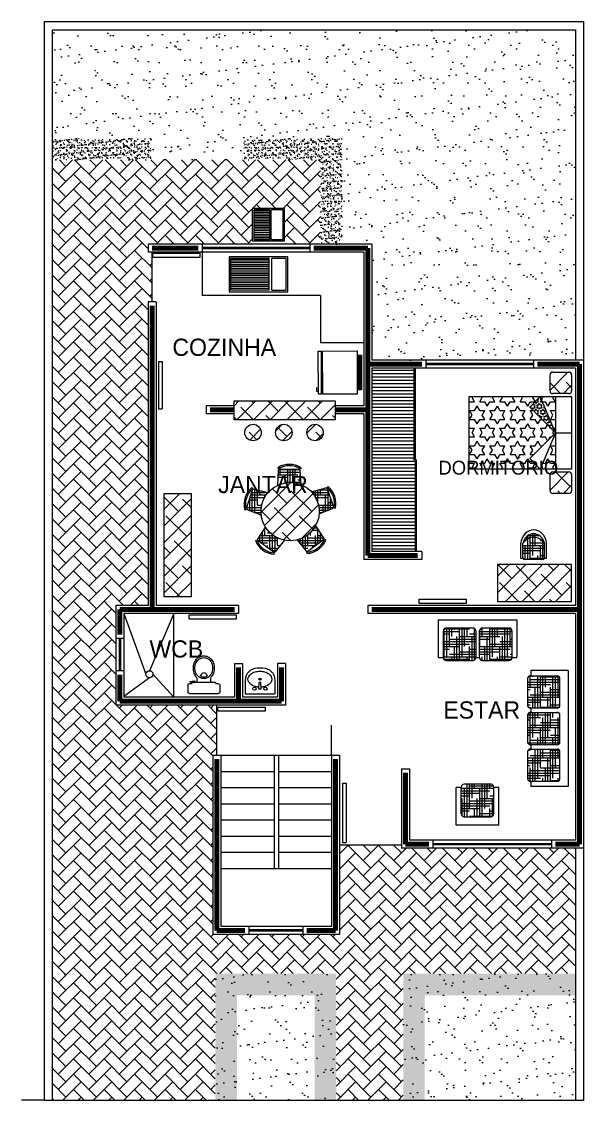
# Model space of a CAD drawing. Header units: millimetres. Extents: x 180.2 to 212.9, y 178.4 to 260.3.
# Drawn here: x 182.2 to 191.99, y 241.57 to 260.34 of the extents above; entities that cross this region are included whole.
import ezdxf

# ---------------------------------------------------------------- set-up
doc = ezdxf.new("R2010")
doc.units = ezdxf.units.MM
doc.linetypes.add('ACAD_ISO04W100', pattern=[30, 24, -3, 0, -3])
doc.linetypes.add('ACAD_ISO05W100', pattern=[33, 24, -3, 0, -3, 0, -3])
for name, color, linetype, lineweight in [('cortes', 15, 'Continuous', 20), ('cotas', 30, 'ACAD_ISO04W100', 13), ('eje', 141, 'Continuous', 100), ('exteriores', 3, 'Continuous', 13), ('muebles', 6, 'Continuous', 15), ('muros', 1, 'Continuous', 18), ('niveles', 56, 'Continuous', 13), ('pisos', 42, 'Continuous', 5), ('puertas y ventanas', 177, 'Continuous', 15), ('ventanas', 4, 'Continuous', 15)]:
    doc.layers.add(name, color=color, linetype=linetype, lineweight=lineweight)
pattern_1 = [(37.5, (141.96478, 78.770634), (-0.002955963, 0.090416205), [0, -0.071326, 0, -0.0797725, 0, -0.076253125]), (7.5, (141.96478, 78.77063), (0.08304677, 0.132429204), [0, -0.0384785, 0, -0.06428725, 0, -0.024635625]), (327.5, (141.90706, 78.77063), (0.146131107, 0.00026555), [0, -0.0234625, 0, -0.084465, 0, -0.11027375]), (317.5, (141.90706, 78.77063), (0.14106249, 0.04118493), [0, -0.01173125, 0, -0.0553715, 0, -0.06334875])]
pattern_2 = [(37.5, (141.96478, 78.77063), (-0.0147798, 0.452081), [0, -0.35663, 0, -0.3988625, 0, -0.3812656]), (7.5, (141.9648, 78.77063), (0.4152339, 0.662146), [0, -0.1923925, 0, -0.32143625, 0, -0.1231781]), (327.5, (141.6762, 78.77063), (0.7306555, 0.00132776), [0, -0.1173125, 0, -0.422325, 0, -0.55136875]), (317.5, (141.6762, 78.77063), (0.7053125, 0.2059246), [0, -0.05865625, 0, -0.2768575, 0, -0.31674375])]
pattern_3 = [(45, (141.96478, 78.77063), (2e-17, 0.26544789), [0.5631, -0.1877]), (135, (142.0975, 78.90336), (2e-17, 0.26544789), [0.5631, -0.1877])]
pattern_4 = [(0, (141.964777, 78.770634), (0.17596875, 0.043992187), [0.703875, -0.3519375]), (90, (141.964777, 78.770634), (-0.043992188, -0.17596875), [0.703875, -0.3519375])]

# ---------------------------------------------------------------- blocks, each defined once
blk = doc.blocks.new('A$C1EAA5CD8')
at = {"layer": 'muebles'}
for p, q in [((0.05, 2.25), (0.35, 2.25)), ((0, 1.9), (0, 2.2)), ((0.4, 2.2), (0.4, 1.9)), ((0.35, 1.85), (0.05, 1.85)), ((0, 0.45), (0, 1.8)), ((0, 1.8), (1.9, 1.8)), ((0.3, 1.125), (0.58, 1.8)), ((0.3, 0.45), (0.3, 1.8)), ((0.3, 1.125), (0.777, 1.602)), ((0.58, 1.8), (0.777, 1.602)), ((1.9, 1.8), (1.9, 0.45)), ((0.3, 1.125), (0, 1.125)), ((0.3, 1.125), (0.58, 0.45)), ((0.3, 1.125), (0.777, 0.648)), ((0.58, 0.45), (0.777, 0.648)), ((1.9, 0.45), (0, 0.45)), ((0, 0.05), (0, 0.35)), ((0.05, 0.4), (0.35, 0.4)), ((0.4, 0.35), (0.4, 0.05)), ((0.35, 0), (0.05, 0))]:
    blk.add_line(p, q, dxfattribs=at)
for centre, start, end in [((0.05, 2.2), 90, 180), ((0.35, 2.2), 0, 90), ((0.05, 1.9), 180, 270), ((0.35, 1.9), 270, 0), ((0.05, 0.35), 90, 180), ((0.35, 0.35), 0, 90), ((0.05, 0.05), 180, 270), ((0.35, 0.05), 270, 0)]:
    blk.add_arc(centre, 0.05, start, end, dxfattribs=at)
blk = doc.blocks.new('refri')
for p, q in [((13.878, 4.516), (13.078, 4.516)), ((13.078, 4.516), (13.078, 4.416)), ((13.878, 4.416), (13.878, 4.516)), ((13.978, 4.416), (12.978, 4.416)), ((12.978, 4.416), (12.978, 3.616)), ((13.878, 4.491), (13.078, 4.491)), ((13.878, 4.466), (13.078, 4.466)), ((13.878, 4.441), (13.078, 4.441)), ((13.978, 3.616), (13.978, 4.416)), ((12.978, 3.616), (13.978, 3.616)), ((12.978, 3.591), (13.978, 3.591)), ((12.978, 3.591), (12.978, 3.516)), ((12.978, 3.516), (13.978, 3.516)), ((13.003, 3.616), (13.003, 3.591)), ((13.039, 3.516), (13.039, 3.484)), ((13.953, 3.591), (13.953, 3.616)), ((13.978, 3.516), (13.978, 3.591)), ((13.039, 3.484), (13.133, 3.484))]:
    blk.add_line(p, q)

msp = doc.modelspace()

# ---------------------------------------------------------------- hatches: boundary and pattern name
at = {"layer": 'exteriores'}
h = msp.add_hatch(dxfattribs=at)
h.set_pattern_fill('AR-SAND', color=256, scale=0.234625, style=0)
h.set_pattern_definition(pattern_2)
h.paths.add_polyline_path([(191.846, 260.194), (182.742, 260.194), (182.742, 257.929), (187.389, 257.929), (187.41, 257.929), (187.41, 256.464), (188.303, 256.464), (188.303, 254.446), (191.846, 254.446)])
h = msp.add_hatch(dxfattribs=at)
h.set_pattern_fill('AR-SAND', color=256, scale=0.046925, style=0)
h.set_pattern_definition(pattern_1)
h.paths.add_polyline_path([(184.455, 258.304), (182.742, 258.304), (182.742, 257.929), (184.455, 257.929)])
h = msp.add_hatch(dxfattribs=at)
h.set_pattern_fill('AR-SAND', color=256, scale=0.046925, style=0)
h.set_pattern_definition(pattern_1)
h.paths.add_polyline_path([(187.785, 258.304), (186.076, 258.304), (186.076, 257.929), (187.389, 257.929), (187.41, 257.929), (187.41, 256.464), (187.785, 256.464)])
h = msp.add_hatch(dxfattribs=at)
h.set_pattern_fill('AR-SAND', color=256, scale=0.046925, style=0)
h.set_pattern_definition(pattern_1)
h.paths.add_polyline_path([(187.681, 243.772), (185.577, 243.772), (185.577, 243.396), (187.681, 243.396)])
h.paths.add_polyline_path([(187.681, 243.396), (187.305, 243.396), (187.305, 241.565), (187.681, 241.565)])
h.paths.add_polyline_path([(185.956, 243.396), (185.577, 243.396), (185.577, 241.565), (185.956, 241.565)])
h.paths.add_polyline_path([(191.846, 243.772), (188.85, 243.772), (188.85, 243.396), (191.846, 243.396)])
h.paths.add_polyline_path([(189.225, 243.396), (188.85, 243.396), (188.85, 241.565), (189.225, 241.565)])
h = msp.add_hatch(dxfattribs=at)
h.set_pattern_fill('AR-SAND', color=256, scale=0.234625, style=0)
h.set_pattern_definition(pattern_2)
h.paths.add_polyline_path([(187.681, 243.772), (185.577, 243.772), (185.577, 241.565), (187.681, 241.565)])
h = msp.add_hatch(dxfattribs=at)
h.set_pattern_fill('AR-SAND', color=256, scale=0.234625, style=0)
h.set_pattern_definition(pattern_2)
h.paths.add_polyline_path([(191.846, 243.772), (188.85, 243.772), (188.85, 241.565), (191.846, 241.565)])
at = {"layer": 'muebles'}
h = msp.add_hatch(dxfattribs=at)
h.set_pattern_fill('LINE', color=256, scale=0.46925, style=0)
h.set_pattern_definition([(0, (141.96478, 78.770634), (0, 0.05865625), [])])
h.paths.add_polyline_path([(189.035, 254.305), (188.303, 254.305), (188.303, 251.114), (189.054, 251.114), (189.054, 252.71), (189.035, 252.71)])
at = {"layer": 'muebles', "linetype": 'Continuous'}
h = msp.add_hatch(dxfattribs=at)
h.set_pattern_fill('STARS', color=256, scale=0.703875, style=0)
h.set_pattern_definition([(0, (141.96478, 78.77063), (0, 0.15239341), [0.08798437, -0.08798437]), (60, (141.96478, 78.77063), (-0.13197656, 0.0761967), [0.08798437, -0.08798437]), (120, (142.00877, 78.84683), (-0.13197656, -0.0761967), [0.08798437, -0.08798437])])
h.paths.add_polyline_path([(191.499, 253.181), (191.051, 253.629), (191.236, 253.814), (189.997, 253.814), (189.997, 252.547), (191.236, 252.547), (191.051, 252.733)])
h.paths.add_polyline_path([(191.499, 253.814), (191.236, 253.814), (191.499, 253.181)])
h.paths.add_polyline_path([(191.499, 253.181), (191.236, 252.547), (191.499, 252.547)])
h = msp.add_hatch(dxfattribs=at)
h.set_pattern_fill('STARS', color=256, scale=0.234625, style=0)
h.set_pattern_definition([(0, (141.964777, 78.770634), (0, 0.050797803), [0.029328125, -0.029328125]), (60, (141.964777, 78.770634), (-0.043992188, 0.025398901), [0.029328125, -0.029328125]), (120, (141.97944, 78.796033), (-0.043992188, -0.025398901), [0.029328125, -0.029328125])])
h.paths.add_polyline_path([(191.236, 253.814), (191.051, 253.629), (191.499, 253.181)])
at = {"layer": 'muebles'}
h = msp.add_hatch(dxfattribs=at)
h.set_pattern_fill('HOUND', color=256, scale=0.703875, style=0)
h.set_pattern_definition(pattern_4)
h.paths.add_polyline_path([(187.057, 252.531), (187.037, 252.549), (186.699, 252.549), (186.68, 252.531), (186.665, 252.269, -0.209109), (187.071, 252.279)])
h.paths.add_polyline_path([(187.527, 252.21), (187.504, 252.223), (187.25, 252.156, -0.190065), (187.386, 251.81, -0.018316), (187.385, 251.772), (187.62, 251.864), (187.632, 251.888)])
h.paths.add_polyline_path([(186.493, 252.137), (186.249, 252.201), (186.225, 252.188), (186.12, 251.867), (186.132, 251.842), (186.377, 251.747, -0.030755), (186.373, 251.81, -0.177215)])
h.paths.add_polyline_path([(186.783, 251.312, -0.209109), (186.449, 251.543), (186.312, 251.331), (186.317, 251.304), (186.591, 251.105), (186.618, 251.109)])
h.paths.add_polyline_path([(187.465, 251.344), (187.323, 251.564, -0.209109), (187.001, 251.317), (187.16, 251.122), (187.187, 251.118), (187.46, 251.317)])
h = msp.add_hatch(dxfattribs=at)
h.set_pattern_fill('HOUND', color=256, scale=0.703875, style=0)
h.set_pattern_definition(pattern_4)
edge = h.paths.add_edge_path()
edge.add_ellipse((191.12, 251.083), major_axis=(0, -0.278), ratio=0.875, start_angle=130.0756, end_angle=229.9244)
edge.add_line((190.934, 251.262), (190.934, 251))
edge.add_ellipse((190.956, 251), major_axis=(0, -0.0258), ratio=0.875, start_angle=270, end_angle=360)
edge.add_line((190.956, 250.974), (191.283, 250.974))
edge.add_ellipse((191.283, 251), major_axis=(0, -0.0258), ratio=0.875, start_angle=0, end_angle=90)
edge.add_line((191.306, 251), (191.306, 251.262))
edge = h.paths.add_edge_path()
edge.add_ellipse((191.12, 251.204), major_axis=(0, -0.22), ratio=0.875, start_angle=105.249, end_angle=254.751)
edge.add_ellipse((191.12, 251.083), major_axis=(0, -0.278), ratio=0.875, start_angle=130.0756, end_angle=229.9244, ccw=False)
h = msp.add_hatch(dxfattribs=at)
h.set_pattern_fill('HOUND', color=256, scale=0.703875, style=0)
h.set_pattern_definition(pattern_4)
h.paths.add_polyline_path([(190.742, 249.736, 0.414214), (190.695, 249.783), (190.226, 249.783, 0.414214), (190.179, 249.736), (190.179, 249.266, 0.414214), (190.226, 249.22), (190.58, 249.22), (190.695, 249.22, 0.414214), (190.742, 249.266)])
h.paths.add_polyline_path([(190.111, 249.736, 0.414214), (190.064, 249.783), (189.595, 249.783, 0.414214), (189.548, 249.736), (189.548, 249.266, 0.414214), (189.595, 249.22), (189.949, 249.22), (190.064, 249.22, 0.414214), (190.111, 249.266)])
h.paths.add_polyline_path([(190.423, 247.018, 0.414214), (190.377, 247.065), (190.023, 247.065), (189.907, 247.065, 0.414214), (189.86, 247.018), (189.86, 246.549, 0.414214), (189.907, 246.502), (190.377, 246.502, 0.414214), (190.423, 246.549)])
h.paths.add_polyline_path([(191.578, 248.905, 0.414214), (191.531, 248.952), (191.061, 248.952, 0.414214), (191.014, 248.905), (191.014, 248.551), (191.014, 248.436, 0.414214), (191.061, 248.389), (191.531, 248.389, 0.414214), (191.578, 248.436)])
h.paths.add_polyline_path([(191.578, 248.27, 0.414214), (191.531, 248.317), (191.061, 248.317, 0.414214), (191.014, 248.27), (191.014, 247.916), (191.014, 247.8, 0.414214), (191.061, 247.753), (191.531, 247.753, 0.414214), (191.578, 247.8)])
h.paths.add_polyline_path([(191.578, 247.631, 0.414214), (191.531, 247.678), (191.061, 247.678, 0.414214), (191.014, 247.631), (191.014, 247.277), (191.014, 247.162, 0.414214), (191.061, 247.115), (191.531, 247.115, 0.414214), (191.578, 247.162)])
at = {"layer": 'pisos'}
h = msp.add_hatch(dxfattribs=at)
h.set_pattern_fill('AR-HBONE', color=256, scale=0.046925, style=0)
h.set_pattern_definition(pattern_3)
h.paths.add_polyline_path([(185.534, 247.572), (185.605, 247.572), (185.605, 248.44), (183.845, 248.44), (183.845, 250.176), (182.742, 250.176), (182.742, 243.772), (185.544, 243.772), (185.544, 244.451), (185.534, 244.451)])
h = msp.add_hatch(dxfattribs=at)
h.set_pattern_fill('AR-HBONE', color=256, scale=0.046925, style=0)
h.set_pattern_definition(pattern_3)
h.paths.add_polyline_path([(191.846, 245.953), (188.819, 245.953), (188.819, 246.011), (187.74, 246.011), (187.74, 244.451), (185.544, 244.451), (185.544, 243.772), (191.846, 243.772)])
h = msp.add_hatch(dxfattribs=at)
h.set_pattern_fill('AR-HBONE', color=256, scale=0.046925, style=0)
h.set_pattern_definition(pattern_3)
h.paths.add_polyline_path([(185.577, 243.772), (182.742, 243.772), (182.742, 241.565), (185.577, 241.565)])
h = msp.add_hatch(dxfattribs=at)
h.set_pattern_fill('AR-HBONE', color=256, scale=0.046925, style=0)
h.set_pattern_definition(pattern_3)
h.paths.add_polyline_path([(188.85, 243.772), (187.681, 243.772), (187.681, 241.565), (188.85, 241.565)])

# ---------------------------------------------------------------- linework, layer by layer
at = {"layer": 'cortes'}
for p, q in [((187.599, 247.572), (187.599, 248.092)), ((185.675, 247.572), (187.269, 247.572)), ((185.675, 247.572), (187.599, 247.572)), ((185.675, 247.572), (187.599, 247.572)), ((185.675, 247.572), (187.599, 247.572)), ((187.599, 247.572), (187.599, 246.778))]:
    msp.add_line(p, q, dxfattribs=at)
at = {"layer": 'cotas', "linetype": 'ACAD_ISO05W100'}
msp.add_line((182.601, 241.572), (182.204, 241.572), dxfattribs=at)
at = {"layer": 'eje'}
for p, q in [((185.276, 256.394), (184.478, 256.394)), ((188.232, 256.394), (187.294, 256.394)), ((188.232, 256.394), (188.232, 251.044)), ((184.478, 255.389), (184.478, 250.106)), ((189.171, 254.376), (188.232, 254.376)), ((191.916, 254.376), (191.189, 254.376)), ((191.916, 254.376), (191.916, 246.023)), ((185.903, 253.578), (185.487, 253.578)), ((188.232, 253.578), (187.663, 253.578)), ((189.1, 251.044), (188.232, 251.044)), ((185.91, 250.106), (183.915, 250.106)), ((183.915, 250.106), (183.915, 249.674)), ((191.916, 250.106), (188.303, 250.106)), ((185.98, 249.097), (185.98, 248.51)), ((186.731, 249.097), (186.731, 248.51)), ((183.915, 248.97), (183.915, 248.51)), ((186.731, 248.51), (183.915, 248.51)), ((185.605, 247.501), (185.605, 244.521)), ((187.669, 247.501), (187.669, 244.521)), ((188.889, 247.267), (188.889, 246.023)), ((189.293, 246.023), (188.889, 246.023)), ((191.916, 246.023), (191.498, 246.023)), ((186.093, 244.521), (185.605, 244.521)), ((187.669, 244.521), (187.172, 244.521)), ((187.669, 244.521), (187.172, 244.521))]:
    msp.add_line(p, q, dxfattribs=at)
at = {"layer": 'exteriores'}
msp.add_line((187.41, 257.929), (187.389, 257.929), dxfattribs=at)
at = {"layer": 'muebles'}
for p, q in [((186.221, 257.083, 0.779), (186.221, 256.52, 0.779)), ((186.784, 257.083, 0.779), (186.221, 257.083, 0.779)), ((186.245, 257.06, 0.779), (186.245, 256.544, 0.779)), ((186.526, 257.06, 0.779), (186.245, 257.06, 0.779)), ((186.526, 256.543, 0.779), (186.526, 257.06, 0.779)), ((186.55, 256.543, 0.779), (186.55, 257.06, 0.779)), ((186.761, 257.06, 0.779), (186.55, 257.06, 0.779)), ((186.761, 256.543, 0.779), (186.761, 257.06, 0.779)), ((186.784, 256.52, 0.779), (186.784, 257.083, 0.779)), ((186.221, 256.52, 0.779), (186.784, 256.52, 0.779)), ((186.245, 256.544, 0.779), (186.526, 256.543, 0.779)), ((186.55, 256.543, 0.779), (186.761, 256.543, 0.779)), ((185.346, 256.323), (185.346, 255.572)), ((185.819, 256.24, 0.403), (185.819, 255.636, 0.403)), ((186.837, 256.24, 0.403), (185.819, 256.24, 0.403)), ((186.516, 256.215, 0.403), (185.844, 256.215, 0.403)), ((185.844, 256.215, 0.403), (185.844, 255.663, 0.403)), ((186.516, 255.661, 0.403), (186.516, 256.215, 0.403)), ((186.563, 255.661, 0.403), (186.563, 256.215, 0.403)), ((186.812, 256.215, 0.807), (186.563, 256.215, 0.807)), ((186.812, 255.661, 0.403), (186.812, 256.215, 0.403)), ((186.837, 255.635, 0.403), (186.837, 256.24, 0.403)), ((186.516, 256.193, 0.202), (185.844, 256.193, 0.202)), ((186.516, 256.167, 0.202), (185.844, 256.167, 0.202)), ((186.516, 256.135, 0.202), (185.844, 256.135, 0.202)), ((186.516, 256.104, 0.202), (185.844, 256.104, 0.202)), ((186.516, 256.072, 0.202), (185.844, 256.072, 0.202)), ((186.516, 256.041, 0.202), (185.844, 256.041, 0.202)), ((186.516, 256.009, 0.202), (185.844, 256.009, 0.202)), ((186.516, 255.978, 0.202), (185.844, 255.978, 0.202)), ((186.516, 255.946, 0.202), (185.844, 255.946, 0.202)), ((186.516, 255.915, 0.202), (185.844, 255.915, 0.202)), ((186.516, 255.883, 0.202), (185.844, 255.883, 0.202)), ((186.516, 255.851, 0.202), (185.844, 255.852, 0.202)), ((186.516, 255.82, 0.202), (185.844, 255.82, 0.202)), ((186.516, 255.788, 0.202), (185.844, 255.789, 0.202)), ((186.516, 255.757, 0.202), (185.844, 255.757, 0.202)), ((186.516, 255.725, 0.202), (185.844, 255.726, 0.202)), ((186.516, 255.694, 0.202), (185.844, 255.694, 0.202)), ((186.516, 255.662, 0.202), (185.844, 255.663, 0.202)), ((186.563, 255.661, 0.807), (186.811, 255.661, 0.807)), ((187.411, 255.572), (185.346, 255.572)), ((185.819, 255.636, 0.403), (186.837, 255.635, 0.403)), ((187.411, 255.572), (187.411, 254.744)), ((188.162, 254.744), (187.411, 254.744)), ((189.035, 254.305), (189.035, 252.71)), ((189.054, 254.305), (189.054, 251.114)), ((185.903, 253.736), (187.663, 253.736)), ((185.903, 253.406), (185.903, 253.736)), ((187.663, 253.736), (187.663, 253.406)), ((187.663, 253.406), (185.903, 253.406)), ((189.072, 252.71), (189.035, 252.71)), ((189.072, 252.71), (189.072, 251.114)), ((186.666, 252.573), (186.679, 252.553)), ((186.699, 252.549), (186.68, 252.531)), ((186.699, 252.549), (187.037, 252.549)), ((187.057, 252.531), (187.037, 252.549)), ((187.07, 252.573), (187.058, 252.553)), ((184.685, 252.125), (185.154, 252.125)), ((184.685, 250.324), (184.685, 252.125)), ((185.154, 252.125), (185.154, 250.324)), ((186.12, 251.867), (186.225, 252.188)), ((186.213, 252.227), (186.228, 252.209)), ((186.249, 252.201), (186.225, 252.188)), ((187.527, 252.21), (187.504, 252.223)), ((187.54, 252.248), (187.524, 252.23)), ((187.527, 252.21), (187.632, 251.888)), ((186.088, 251.843), (186.111, 251.848)), ((186.12, 251.867), (186.132, 251.842)), ((187.62, 251.864), (187.632, 251.888)), ((187.664, 251.864), (187.642, 251.87)), ((186.312, 251.331), (186.317, 251.304)), ((187.46, 251.317), (187.465, 251.344)), ((186.277, 251.304), (186.299, 251.313)), ((186.591, 251.105), (186.317, 251.304)), ((187.46, 251.317), (187.187, 251.118)), ((187.501, 251.318), (187.479, 251.326)), ((190.894, 250.994), (190.894, 251.259)), ((190.934, 251), (190.934, 251.262)), ((191.306, 251), (191.306, 251.262)), ((191.346, 250.994), (191.346, 251.262)), ((186.591, 251.105), (186.618, 251.109)), ((186.604, 251.067), (186.605, 251.09)), ((187.16, 251.122), (187.187, 251.118)), ((187.174, 251.08), (187.172, 251.104)), ((190.934, 250.994), (190.894, 250.994)), ((191.283, 250.974), (190.956, 250.974)), ((191.346, 250.994), (191.306, 250.994)), ((191.778, 250.891), (190.488, 250.891)), ((190.488, 250.891), (190.488, 250.246)), ((191.778, 250.246), (191.778, 250.891)), ((185.154, 250.324), (184.685, 250.324)), ((190.488, 250.246), (191.778, 250.246)), ((189.456, 249.928), (190.155, 249.928)), ((189.456, 249.928), (189.456, 249.273)), ((190.087, 249.928), (190.786, 249.928)), ((190.111, 249.928), (190.198, 249.928)), ((190.742, 249.928), (190.829, 249.928)), ((190.829, 249.928), (190.829, 249.276)), ((189.548, 249.266), (189.548, 249.736)), ((190.064, 249.783), (189.595, 249.783)), ((190.111, 249.736), (190.111, 249.266)), ((190.179, 249.266), (190.179, 249.736)), ((190.695, 249.783), (190.226, 249.783)), ((190.742, 249.736), (190.742, 249.266)), ((189.456, 249.273), (189.548, 249.273)), ((190.111, 249.273), (190.179, 249.273)), ((190.111, 249.273), (190.179, 249.273)), ((190.742, 249.273), (190.829, 249.273)), ((186.401, 249.087), (186.308, 249.087)), ((189.595, 249.22), (189.949, 249.22)), ((189.911, 249.22), (190.064, 249.22)), ((190.226, 249.22), (190.58, 249.22)), ((190.542, 249.22), (190.695, 249.22)), ((191.014, 248.905), (191.014, 248.551)), ((191.061, 248.952), (191.531, 248.952)), ((191.068, 249.044), (191.068, 248.952)), ((191.723, 249.044), (191.068, 249.044)), ((191.578, 248.436), (191.578, 248.905)), ((191.723, 249.044), (191.723, 248.346)), ((185.096, 248.782), (185.096, 248.677)), ((185.156, 248.815), (185.124, 248.815)), ((185.141, 248.851), (185.208, 248.868)), ((185.141, 248.843), (185.141, 248.851)), ((185.224, 248.843), (185.141, 248.843)), ((185.173, 248.835), (185.156, 248.815)), ((185.581, 248.835), (185.173, 248.835)), ((185.208, 248.868), (185.224, 248.843)), ((185.598, 248.815), (185.581, 248.835)), ((185.631, 248.815), (185.598, 248.815)), ((185.659, 248.677), (185.659, 248.782)), ((186.097, 248.873), (186.097, 248.638)), ((186.335, 248.721), (186.339, 248.838)), ((186.373, 248.721), (186.335, 248.721)), ((186.369, 248.837), (186.339, 248.837)), ((186.373, 248.721), (186.369, 248.838)), ((186.619, 248.638), (186.619, 248.873)), ((185.124, 248.644), (185.631, 248.644)), ((186.097, 248.638), (186.619, 248.638)), ((191.014, 248.589), (191.014, 248.436)), ((191.531, 248.389), (191.061, 248.389)), ((191.068, 248.389), (191.068, 248.317)), ((191.068, 248.389), (191.068, 248.317)), ((191.723, 248.409), (191.723, 247.71)), ((191.723, 248.389), (191.723, 248.302)), ((191.014, 248.27), (191.014, 247.916)), ((191.061, 248.317), (191.531, 248.317)), ((191.578, 247.8), (191.578, 248.27)), ((191.014, 247.954), (191.014, 247.8)), ((191.723, 247.77), (191.723, 247.072)), ((191.014, 247.631), (191.014, 247.277)), ((191.531, 247.753), (191.061, 247.753)), ((191.061, 247.678), (191.531, 247.678)), ((191.068, 247.753), (191.068, 247.678)), ((191.068, 247.753), (191.068, 247.678)), ((191.578, 247.162), (191.578, 247.631)), ((191.723, 247.754), (191.723, 247.666)), ((191.014, 247.315), (191.014, 247.162)), ((189.86, 246.549), (189.86, 247.018)), ((190.061, 247.065), (189.907, 247.065)), ((190.377, 247.065), (190.023, 247.065)), ((190.423, 247.018), (190.423, 246.549)), ((191.531, 247.115), (191.061, 247.115)), ((191.068, 247.115), (191.068, 247.028)), ((191.723, 247.028), (191.071, 247.028)), ((191.723, 247.115), (191.723, 247.028)), ((189.86, 247.011), (189.773, 247.011)), ((189.773, 246.357), (189.773, 247.009)), ((190.515, 247.011), (190.423, 247.011)), ((190.515, 246.357), (190.515, 247.011)), ((189.907, 246.502), (190.377, 246.502)), ((189.861, 246.357), (189.773, 246.357)), ((190.515, 246.357), (189.817, 246.357))]:
    msp.add_line(p, q, dxfattribs=at)
at = {"layer": 'muebles', "color": 0}
for p, q in [((186.526, 257.044, 0.591), (186.245, 257.044, 0.591)), ((186.526, 257.014, 0.591), (186.245, 257.014, 0.591)), ((186.526, 256.985, 0.591), (186.245, 256.985, 0.591)), ((186.526, 256.956, 0.591), (186.245, 256.956, 0.591)), ((186.526, 256.926, 0.591), (186.245, 256.926, 0.591)), ((186.526, 256.897, 0.591), (186.245, 256.897, 0.591)), ((186.526, 256.868, 0.591), (186.245, 256.868, 0.591)), ((186.526, 256.838, 0.591), (186.245, 256.838, 0.591)), ((186.526, 256.809, 0.591), (186.245, 256.809, 0.591)), ((186.526, 256.78, 0.591), (186.245, 256.78, 0.591)), ((186.526, 256.75, 0.591), (186.245, 256.751, 0.591)), ((186.526, 256.721, 0.591), (186.245, 256.721, 0.591)), ((186.526, 256.692, 0.591), (186.245, 256.692, 0.591)), ((186.526, 256.662, 0.591), (186.245, 256.663, 0.591)), ((186.526, 256.633, 0.591), (186.245, 256.633, 0.591)), ((186.526, 256.604, 0.591), (186.245, 256.604, 0.591)), ((186.526, 256.574, 0.591), (186.245, 256.575, 0.591)), ((186.526, 256.545, 0.591), (186.245, 256.545, 0.591))]:
    msp.add_line(p, q, dxfattribs=at)
at = {"layer": 'muebles', "linetype": 'Continuous'}
for p, q in [((191.405, 253.925), (191.716, 254.237)), ((191.592, 253.861), (191.405, 254.049)), ((191.631, 253.861), (191.78, 254.01)), ((191.78, 253.964), (191.684, 254.06)), ((185.903, 253.65), (185.989, 253.736)), ((185.95, 253.406), (186.28, 253.736)), ((186.241, 253.406), (186.023, 253.624)), ((186.241, 253.697), (186.202, 253.736)), ((186.24, 253.406), (186.57, 253.736)), ((186.676, 253.551), (186.492, 253.736)), ((186.531, 253.406), (186.86, 253.736)), ((187.112, 253.406), (186.782, 253.736)), ((186.821, 253.406), (187.151, 253.736)), ((187.111, 253.406), (187.441, 253.736)), ((187.402, 253.406), (187.184, 253.624)), ((187.402, 253.697), (187.363, 253.736)), ((187.402, 253.406), (187.663, 253.667)), ((187.663, 253.726), (187.653, 253.736)), ((185.95, 253.406), (185.903, 253.453)), ((186.531, 253.406), (186.458, 253.479)), ((187.663, 253.436), (187.62, 253.479)), ((186.178, 253.053), (186.365, 253.241)), ((186.631, 253.216), (186.739, 253.324)), ((186.821, 253.116), (186.661, 253.276)), ((187.171, 253.176), (187.323, 253.327)), ((186.299, 253.057), (186.168, 253.189)), ((186.749, 253.043), (186.911, 253.206)), ((187.328, 253.042), (187.456, 253.17)), ((187.424, 253.094), (187.329, 253.189)), ((186.665, 252.269), (186.68, 252.531)), ((187.071, 252.279), (187.057, 252.531)), ((191.405, 252.183), (191.722, 252.5)), ((191.757, 252.245), (191.502, 252.5)), ((186.373, 251.797), (186.893, 252.316)), ((187.112, 252.245), (187.083, 252.274)), ((184.685, 251.851), (184.959, 252.125)), ((186.493, 252.137), (186.249, 252.201)), ((186.434, 251.568), (187.122, 252.255)), ((186.821, 251.955), (186.567, 252.209)), ((186.567, 251.41), (187.279, 252.122)), ((187.257, 251.809), (186.894, 252.172)), ((187.25, 252.156), (187.504, 252.223)), ((191.587, 252.125), (191.539, 252.172)), ((191.637, 252.125), (191.78, 252.268)), ((184.934, 251.809), (184.685, 252.059)), ((184.685, 251.56), (185.154, 252.03)), ((185.154, 251.88), (185.007, 252.027)), ((186.764, 251.316), (187.373, 251.926)), ((187.344, 252.013), (187.329, 252.027)), ((184.685, 251.27), (185.154, 251.739)), ((185.079, 251.374), (184.716, 251.737)), ((186.377, 251.747), (186.132, 251.842)), ((186.531, 251.664), (186.373, 251.822)), ((186.966, 251.519), (186.604, 251.882)), ((187.279, 251.497), (187.039, 251.737)), ((187.385, 251.772), (187.62, 251.864)), ((185.154, 251.589), (185.152, 251.592)), ((186.449, 251.543), (186.312, 251.331)), ((187.083, 251.345), (187.344, 251.606)), ((187.323, 251.564), (187.465, 251.344)), ((184.685, 250.98), (185.154, 251.449)), ((186.892, 251.303), (186.749, 251.447)), ((184.789, 251.084), (184.685, 251.188)), ((184.685, 250.689), (185.154, 251.159)), ((185.154, 251.009), (184.862, 251.301)), ((186.783, 251.312), (186.618, 251.109)), ((187.001, 251.317), (187.16, 251.122)), ((184.934, 250.648), (184.685, 250.897)), ((184.685, 250.399), (185.154, 250.868)), ((185.154, 250.718), (185.007, 250.866)), ((190.488, 250.395), (190.984, 250.891)), ((190.488, 250.686), (190.693, 250.891)), ((190.741, 250.648), (190.498, 250.891)), ((190.629, 250.246), (191.274, 250.891)), ((191.176, 250.503), (190.813, 250.866)), ((190.919, 250.246), (191.564, 250.891)), ((191.209, 250.246), (191.778, 250.815)), ((191.467, 250.793), (191.369, 250.891)), ((191.778, 250.772), (191.659, 250.891)), ((191.612, 250.358), (191.249, 250.721)), ((184.968, 250.324), (184.716, 250.576)), ((184.901, 250.324), (185.154, 250.578)), ((185.154, 250.428), (185.152, 250.43)), ((190.853, 250.246), (190.523, 250.576)), ((191.143, 250.246), (190.959, 250.43)), ((191.5, 250.246), (191.778, 250.524)), ((191.778, 250.482), (191.684, 250.576)), ((191.434, 250.246), (191.394, 250.285))]:
    msp.add_line(p, q, dxfattribs=at)
at = {"layer": 'muebles'}
for points in [[(186.146, 248.894, -0.140224), (186.16, 248.943, -0.107128), (186.207, 248.992, -0.079661), (186.271, 249.021, -0.067271), (186.354, 249.032, -0.067271), (186.436, 249.021, -0.079661), (186.501, 248.992, -0.107128), (186.547, 248.943, -0.140224), (186.562, 248.894, -0.140224), (186.547, 248.844, -0.107128), (186.501, 248.796, -0.079661), (186.436, 248.767, -0.05296), (186.371, 248.756, -0.067271)], [(186.336, 248.756, -0.05296), (186.271, 248.767, -0.079661), (186.207, 248.796, -0.107128), (186.16, 248.844, -0.140224), (186.146, 248.894, -0.140224)]]:
    msp.add_lwpolyline(points, format="xyb", dxfattribs=at)
for centre, radius in [((186.234, 253.185), 0.143), ((186.77, 253.185), 0.143), ((187.314, 253.185), 0.143), ((186.88, 251.81), 0.507), ((186.354, 248.894), 0.0189), ((186.354, 248.896), 0.0113), ((186.258, 248.729), 0.028), ((186.45, 248.729), 0.028)]:
    msp.add_circle(centre, radius, dxfattribs=at)
for centre, radius, start, end in [((186.868, 252.247), 0.383, 58.1974, 121.8026), ((186.868, 252.247), 0.36, 58.1974, 121.8026), ((186.46, 251.934), 0.383, 130.1974, 193.8026), ((186.46, 251.934), 0.36, 130.1974, 193.8026), ((187.292, 251.955), 0.36, 346.1974, 49.8026), ((187.292, 251.955), 0.383, 346.1974, 49.8026), ((186.632, 251.449), 0.383, 202.1974, 265.8026), ((186.632, 251.449), 0.36, 202.1974, 265.8026), ((187.146, 251.462), 0.36, 274.1974, 337.8026), ((187.146, 251.462), 0.383, 274.1974, 337.8026), ((189.595, 249.736), 0.0469, 90, 180), ((190.064, 249.736), 0.0469, 0, 90), ((190.226, 249.736), 0.0469, 90, 180), ((190.695, 249.736), 0.0469, 0, 90), ((189.595, 249.266), 0.0469, 180, 270), ((190.064, 249.266), 0.0469, 270, 0), ((190.226, 249.266), 0.0469, 180, 270), ((190.695, 249.266), 0.0469, 270, 0), ((186.311, 248.873), 0.214, 90, 180), ((186.405, 248.873), 0.214, 0, 90), ((191.061, 248.905), 0.0469, 90, 180), ((191.531, 248.905), 0.0469, 0, 90), ((191.061, 248.436), 0.0469, 180, 270), ((191.531, 248.436), 0.0469, 270, 0), ((191.061, 248.27), 0.0469, 90, 180), ((191.531, 248.27), 0.0469, 0, 90), ((191.061, 247.8), 0.0469, 180, 270), ((191.531, 247.8), 0.0469, 270, 0), ((191.061, 247.631), 0.0469, 90, 180), ((191.531, 247.631), 0.0469, 0, 90), ((189.907, 247.018), 0.0469, 90, 180), ((190.377, 247.018), 0.0469, 0, 90), ((191.061, 247.162), 0.0469, 180, 270), ((191.531, 247.162), 0.0469, 270, 0), ((189.907, 246.549), 0.0469, 180, 270), ((190.377, 246.549), 0.0469, 270, 0)]:
    msp.add_arc(centre, radius, start, end, dxfattribs=at)
for centre, major_axis, start_param, end_param in [((191.12, 251.23), (0, -0.26), 1.693833, 4.600285), ((191.12, 251.204), (0, -0.22), 1.836941, 4.446244), ((191.12, 251.083), (0, -0.278), 2.270248, 4.012938), ((190.956, 251), (0, -0.0258), 4.712389, 6.283185), ((191.283, 251), (0, -0.0258), 0, 1.570796)]:
    msp.add_ellipse(centre, major_axis=major_axis, ratio=0.875, start_param=start_param, end_param=end_param, dxfattribs=at)
at = {"layer": 'muebles', "extrusion": (0, 0, -1)}
for centre, major_axis, start_param, end_param in [((185.375, 249.088), (0, 0.212), -0.774484, -0.3852), ((185.377, 249.084), (0, 0.217), -0.3852, -0.000525), ((185.377, 249.084), (0, 0.185), -0.3852, -0.000525), ((185.377, 249.084), (0, -0.217), 3.141068, 3.525743), ((185.377, 249.084), (0, -0.185), 3.141068, 3.525743), ((185.379, 249.088), (0, -0.212), 3.525743, 3.915027), ((185.369, 249.093), (0, 0.203), 4.711864, 5.112718), ((185.428, 249.093), (0, -0.272), 1.224856, 1.570795), ((185.373, 249.091), (0, -0.208), 1.971125, 2.367109), ((185.369, 249.093), (0, 0.171), 4.711864, 5.112718), ((185.429, 249.093), (0, -0.241), 1.233588, 1.570858), ((185.373, 249.091), (0, -0.176), 1.971125, 2.367109), ((185.375, 249.088), (0, -0.18), 2.367109, 2.756393), ((185.379, 249.088), (0, -0.18), 3.525743, 3.915027), ((185.381, 249.091), (0, -0.176), 3.915027, 4.31101), ((185.381, 249.091), (0, 0.208), 0.773434, 1.169418), ((185.385, 249.093), (0, 0.171), 1.169418, 1.570271), ((185.325, 249.093), (0, -0.241), 4.71145, 5.04871), ((185.385, 249.093), (0, -0.203), 4.31101, 4.711864), ((185.326, 249.093), (0, 0.272), 1.569898, 1.915828), ((185.373, 249.082), (0, 0.208), 3.933521, 4.31101), ((185.373, 249.082), (0, 0.176), 3.915027, 4.31101), ((185.105, 248.872), (0, 0.177), 1.197247, 1.777507), ((185.375, 249.085), (0, 0.18), 3.525743, 3.915027), ((185.385, 249.054), (0, 0.129), 3.5718, 3.832719), ((185.377, 249.09), (0, -0.185), -0.000525, 0.38415), ((185.377, 248.952), (0, -0.0567), 1.411596, 4.87159), ((185.377, 249.035), (0, 0.107), 3.141593, 3.5718), ((185.377, 249.035), (0, -0.107), -0.430207, 0), ((185.377, 249.09), (0, -0.185), -0.3852, -0.000525), ((185.37, 249.054), (0, 0.129), 2.450467, 2.711385), ((185.379, 249.085), (0, 0.18), 2.367109, 2.756393), ((185.381, 249.082), (0, 0.176), 1.971125, 2.367109), ((185.649, 248.872), (0, -0.177), 1.364085, 1.944346), ((185.381, 249.082), (0, -0.208), -1.170467, -0.794259), ((185.124, 248.782), (0, -0.0328), 1.570796, 3.141593), ((185.631, 248.782), (0, 0.0328), 0, 1.570796), ((185.124, 248.677), (0, 0.0328), 3.141593, 4.712389), ((185.631, 248.677), (0, 0.0328), 1.570796, 3.141593)]:
    msp.add_ellipse(centre, major_axis=major_axis, ratio=0.857143, start_param=start_param, end_param=end_param, dxfattribs=at)
at = {"layer": 'muros'}
for p, q in [((182.601, 241.565), (182.601, 260.335)), ((182.601, 260.335), (191.986, 260.335)), ((182.742, 241.565), (182.742, 260.194)), ((182.742, 260.194), (191.846, 260.194)), ((191.846, 260.194), (191.846, 254.446)), ((191.986, 260.335), (191.986, 241.565)), ((188.303, 256.464), (184.408, 256.464)), ((184.408, 256.464), (184.408, 256.323)), ((185.346, 256.464), (185.346, 256.323)), ((187.223, 256.464), (187.223, 256.323)), ((188.303, 256.464), (188.303, 254.446)), ((188.162, 256.323), (184.408, 256.323)), ((188.162, 256.323), (188.162, 253.648)), ((184.408, 255.46), (184.408, 250.176)), ((184.549, 255.46), (184.408, 255.46)), ((184.549, 255.455), (184.549, 250.176)), ((191.986, 254.446), (188.303, 254.446)), ((189.241, 254.446), (189.241, 254.305)), ((191.118, 254.446), (191.118, 254.305)), ((188.303, 254.305), (188.303, 251.114)), ((191.846, 254.305), (188.303, 254.305)), ((189.054, 254.305), (189.054, 251.114)), ((191.846, 254.305), (191.846, 250.176)), ((191.846, 254.305), (191.846, 250.176)), ((185.903, 253.648), (185.417, 253.648)), ((185.417, 253.648), (185.417, 253.508)), ((188.162, 253.648), (187.663, 253.648)), ((185.903, 253.508), (185.417, 253.508)), ((188.162, 253.508), (187.663, 253.508)), ((188.162, 253.508), (188.162, 250.974)), ((189.171, 250.974), (188.162, 250.974)), ((189.171, 251.114), (188.303, 251.114)), ((189.171, 251.114), (189.171, 250.974)), ((184.408, 250.176), (183.845, 250.176)), ((183.845, 250.176), (183.845, 248.44)), ((185.98, 250.035), (183.986, 250.035)), ((183.986, 250.035), (183.986, 248.58)), ((185.98, 250.176), (184.549, 250.176)), ((185.98, 250.176), (185.98, 250.035)), ((191.846, 250.176), (188.232, 250.176)), ((188.232, 250.176), (188.232, 250.035)), ((191.846, 250.035), (188.232, 250.035)), ((191.846, 250.035), (191.846, 246.093)), ((191.846, 250.035), (191.846, 246.093)), ((190.198, 249.928), (190.198, 249.928)), ((190.829, 249.928), (190.829, 249.928)), ((183.986, 249.603), (183.845, 249.603)), ((185.91, 249.167), (186.05, 249.167)), ((185.91, 249.167), (185.91, 248.58)), ((186.05, 249.167), (186.05, 248.58)), ((186.801, 249.167), (186.66, 249.167)), ((186.66, 249.167), (186.66, 248.58)), ((186.801, 249.167), (186.801, 248.44)), ((183.986, 249.04), (183.845, 249.04)), ((185.91, 248.58), (183.986, 248.58)), ((186.66, 248.58), (186.05, 248.58)), ((186.801, 248.44), (183.845, 248.44)), ((191.723, 248.302), (191.723, 248.302)), ((191.723, 247.666), (191.723, 247.666)), ((185.534, 247.572), (185.675, 247.572)), ((185.534, 247.572), (185.534, 244.451)), ((185.675, 247.572), (185.675, 244.592)), ((186.604, 247.572), (186.604, 245.601)), ((186.679, 247.572), (186.679, 247.009)), ((187.599, 247.572), (187.74, 247.572)), ((187.599, 247.572), (187.599, 244.592)), ((187.74, 247.572), (187.74, 244.451)), ((188.819, 247.337), (188.96, 247.337)), ((188.819, 247.337), (188.819, 245.953)), ((188.96, 247.337), (188.96, 246.093)), ((191.723, 247.028), (191.723, 247.028)), ((186.679, 247.009), (186.679, 245.601)), ((189.773, 246.357), (189.773, 246.357)), ((191.846, 246.093), (188.96, 246.093)), ((189.363, 246.093), (189.363, 245.953)), ((191.428, 246.093), (191.428, 245.953)), ((191.986, 245.953), (188.819, 245.953)), ((191.846, 245.953), (191.846, 241.565)), ((191.846, 245.953), (191.846, 241.565)), ((187.599, 244.592), (185.675, 244.592)), ((186.163, 244.592), (186.163, 244.451)), ((187.101, 244.592), (187.101, 244.451)), ((187.74, 244.451), (185.534, 244.451)), ((191.986, 241.565), (182.601, 241.565))]:
    msp.add_line(p, q, dxfattribs=at)
at = {"layer": 'muros', "linetype": 'Continuous'}
for p, q in [((186.604, 247.572), (186.679, 247.572)), ((186.604, 245.601), (186.679, 245.601))]:
    msp.add_line(p, q, dxfattribs=at)
at = {"layer": 'niveles'}
for p, q in [((185.675, 247.572), (187.599, 247.572)), ((185.675, 247.29), (186.604, 247.29)), ((186.679, 247.29), (187.599, 247.29)), ((185.675, 247.009), (186.604, 247.009)), ((186.679, 247.009), (187.599, 247.009)), ((185.675, 246.727), (186.604, 246.727)), ((186.679, 246.727), (187.599, 246.727)), ((185.675, 246.445), (186.604, 246.445)), ((186.679, 246.445), (187.599, 246.445)), ((185.675, 246.164), (186.604, 246.164)), ((186.679, 246.164), (187.599, 246.164)), ((185.675, 245.882), (186.604, 245.882)), ((186.679, 245.882), (187.599, 245.882)), ((185.675, 245.601), (186.604, 245.601)), ((186.679, 245.601), (187.599, 245.601))]:
    msp.add_line(p, q, dxfattribs=at)
at = {"layer": 'pisos'}
for p, q in [((182.844, 257.683), (183.09, 257.929)), ((182.976, 257.815), (182.863, 257.929)), ((183.507, 257.55), (183.128, 257.929)), ((183.375, 257.683), (183.621, 257.929)), ((183.507, 257.815), (183.394, 257.929)), ((184.038, 257.55), (183.659, 257.929)), ((183.906, 257.683), (184.152, 257.929)), ((184.038, 257.815), (183.924, 257.929)), ((184.569, 257.55), (184.19, 257.929)), ((184.436, 257.683), (184.683, 257.929)), ((184.569, 257.815), (184.455, 257.929)), ((184.721, 257.929), (184.683, 257.929)), ((185.1, 257.55), (184.721, 257.929)), ((184.967, 257.683), (185.214, 257.929)), ((185.1, 257.815), (184.986, 257.929)), ((185.252, 257.929), (185.214, 257.929)), ((185.631, 257.55), (185.252, 257.929)), ((185.498, 257.683), (185.745, 257.929)), ((185.631, 257.815), (185.517, 257.929)), ((185.783, 257.929), (185.745, 257.929)), ((186.162, 257.55), (185.783, 257.929)), ((186.029, 257.683), (186.276, 257.929)), ((186.162, 257.815), (186.048, 257.929)), ((186.693, 257.55), (186.313, 257.929)), ((186.56, 257.683), (186.807, 257.929)), ((186.693, 257.815), (186.579, 257.929)), ((187.224, 257.55), (186.844, 257.929)), ((187.091, 257.683), (187.337, 257.929)), ((187.224, 257.815), (187.11, 257.929)), ((187.41, 257.894), (187.375, 257.929)), ((182.976, 257.55), (182.742, 257.784)), ((182.844, 257.417), (183.242, 257.815)), ((183.375, 257.417), (183.773, 257.815)), ((183.906, 257.417), (184.304, 257.815)), ((184.436, 257.417), (184.835, 257.815)), ((184.967, 257.417), (185.366, 257.815)), ((185.498, 257.417), (185.896, 257.815)), ((186.029, 257.417), (186.427, 257.815)), ((186.56, 257.417), (186.958, 257.815)), ((187.091, 257.417), (187.41, 257.736)), ((182.844, 257.152), (183.242, 257.55)), ((183.507, 257.284), (183.109, 257.683)), ((183.375, 257.152), (183.773, 257.55)), ((184.038, 257.284), (183.64, 257.683)), ((183.906, 257.152), (184.304, 257.55)), ((184.569, 257.284), (184.171, 257.683)), ((184.436, 257.152), (184.835, 257.55)), ((185.1, 257.284), (184.702, 257.683)), ((184.967, 257.152), (185.366, 257.55)), ((185.631, 257.284), (185.233, 257.683)), ((185.498, 257.152), (185.896, 257.55)), ((186.162, 257.284), (185.764, 257.683)), ((186.029, 257.152), (186.427, 257.55)), ((186.693, 257.284), (186.295, 257.683)), ((186.56, 257.152), (186.958, 257.55)), ((187.224, 257.284), (186.825, 257.683)), ((187.41, 257.629), (187.356, 257.683)), ((182.976, 257.284), (182.742, 257.519)), ((183.507, 257.019), (183.109, 257.417)), ((184.038, 257.019), (183.64, 257.417)), ((184.569, 257.019), (184.171, 257.417)), ((185.1, 257.019), (184.702, 257.417)), ((185.631, 257.019), (185.233, 257.417)), ((186.162, 257.019), (185.764, 257.417)), ((186.629, 257.083), (186.295, 257.417)), ((187.224, 257.019), (186.825, 257.417)), ((187.091, 257.152), (187.41, 257.471)), ((187.41, 257.363), (187.356, 257.417)), ((182.976, 257.019), (182.742, 257.253)), ((182.844, 256.886), (183.242, 257.284)), ((183.507, 256.753), (183.109, 257.152)), ((183.375, 256.886), (183.773, 257.284)), ((184.038, 256.753), (183.64, 257.152)), ((183.906, 256.886), (184.304, 257.284)), ((184.569, 256.753), (184.171, 257.152)), ((184.436, 256.886), (184.835, 257.284)), ((185.1, 256.753), (184.702, 257.152)), ((185.072, 257.047), (184.835, 257.284)), ((184.967, 256.886), (185.366, 257.284)), ((185.631, 256.753), (185.233, 257.152)), ((185.498, 256.886), (185.896, 257.284)), ((186.162, 256.753), (185.764, 257.152)), ((186.226, 257.083), (186.427, 257.284)), ((186.363, 257.083), (186.295, 257.152)), ((186.757, 257.083), (186.958, 257.284)), ((187.224, 256.753), (186.825, 257.152)), ((187.091, 256.886), (187.41, 257.205)), ((187.41, 257.098), (187.356, 257.152)), ((182.976, 256.753), (182.742, 256.988)), ((182.844, 256.621), (183.242, 257.019)), ((183.375, 256.621), (183.773, 257.019)), ((183.906, 256.621), (184.304, 257.019)), ((184.436, 256.621), (184.835, 257.019)), ((184.967, 256.621), (185.366, 257.019)), ((185.498, 256.621), (185.896, 257.019)), ((186.029, 256.886), (186.221, 257.078)), ((186.784, 256.845), (186.958, 257.019)), ((183.507, 256.488), (183.109, 256.886)), ((184.038, 256.488), (183.64, 256.886)), ((184.569, 256.488), (184.171, 256.886)), ((185.1, 256.488), (184.702, 256.886)), ((185.631, 256.488), (185.233, 256.886)), ((186.162, 256.488), (185.764, 256.886)), ((186.029, 256.621), (186.221, 256.813)), ((186.245, 256.836), (186.247, 256.838)), ((186.526, 256.92), (186.52, 256.926)), ((187.224, 256.488), (186.825, 256.886)), ((187.091, 256.621), (187.41, 256.94)), ((187.41, 256.832), (187.356, 256.886)), ((182.976, 256.488), (182.742, 256.722)), ((182.844, 256.355), (183.242, 256.753)), ((183.507, 256.223), (183.109, 256.621)), ((183.375, 256.355), (183.773, 256.753)), ((184.038, 256.223), (183.64, 256.621)), ((183.906, 256.355), (184.304, 256.753)), ((184.408, 256.384), (184.171, 256.621)), ((184.545, 256.464), (184.835, 256.753)), ((184.859, 256.464), (184.702, 256.621)), ((185.076, 256.464), (185.366, 256.753)), ((185.39, 256.464), (185.233, 256.621)), ((185.607, 256.464), (185.896, 256.753)), ((185.921, 256.464), (185.764, 256.621)), ((186.424, 256.75), (186.427, 256.753)), ((186.43, 256.75), (186.427, 256.753)), ((186.526, 256.654), (186.518, 256.662)), ((186.784, 256.58), (186.958, 256.753)), ((186.982, 256.464), (186.825, 256.621)), ((187.2, 256.464), (187.41, 256.674)), ((187.41, 256.567), (187.356, 256.621)), ((182.976, 256.223), (182.742, 256.457)), ((182.844, 256.09), (183.242, 256.488)), ((183.375, 256.09), (183.773, 256.488)), ((183.906, 256.09), (184.304, 256.488)), ((184.811, 256.464), (184.835, 256.488)), ((185.341, 256.464), (185.366, 256.488)), ((185.872, 256.464), (185.896, 256.488)), ((186.138, 256.464), (186.221, 256.547)), ((186.245, 256.571), (186.248, 256.575)), ((186.372, 256.543), (186.37, 256.545)), ((186.934, 256.464), (186.958, 256.488)), ((182.844, 255.824), (183.242, 256.223)), ((183.507, 255.957), (183.109, 256.355)), ((183.375, 255.824), (183.773, 256.223)), ((184.038, 255.957), (183.64, 256.355)), ((183.906, 255.824), (184.304, 256.223)), ((184.478, 256.048), (184.171, 256.355)), ((184.478, 256.313), (184.469, 256.323)), ((184.478, 255.46), (184.478, 256.323)), ((182.976, 255.957), (182.742, 256.191)), ((183.507, 255.692), (183.109, 256.09)), ((184.038, 255.692), (183.64, 256.09)), ((184.478, 255.782), (184.171, 256.09)), ((184.436, 256.09), (184.478, 256.132)), ((182.976, 255.692), (182.742, 255.926)), ((182.844, 255.559), (183.242, 255.957)), ((183.375, 255.559), (183.773, 255.957)), ((183.906, 255.559), (184.304, 255.957)), ((184.436, 255.824), (184.478, 255.866)), ((182.976, 255.426), (182.742, 255.661)), ((182.844, 255.293), (183.242, 255.692)), ((183.507, 255.426), (183.109, 255.824)), ((183.375, 255.293), (183.773, 255.692)), ((184.038, 255.426), (183.64, 255.824)), ((183.906, 255.293), (184.304, 255.692)), ((184.478, 255.517), (184.171, 255.824)), ((183.507, 255.161), (183.109, 255.559)), ((184.038, 255.161), (183.64, 255.559)), ((184.408, 255.322), (184.171, 255.559)), ((184.436, 255.559), (184.478, 255.601)), ((182.976, 255.161), (182.742, 255.395)), ((182.844, 255.028), (183.242, 255.426)), ((183.507, 254.895), (183.109, 255.293)), ((183.375, 255.028), (183.773, 255.426)), ((184.038, 254.895), (183.64, 255.293)), ((183.906, 255.028), (184.304, 255.426)), ((184.408, 255.056), (184.171, 255.293)), ((182.976, 254.895), (182.742, 255.13)), ((182.844, 254.763), (183.242, 255.161)), ((183.375, 254.763), (183.773, 255.161)), ((183.906, 254.763), (184.304, 255.161)), ((183.507, 254.63), (183.109, 255.028)), ((184.038, 254.63), (183.64, 255.028)), ((184.408, 254.791), (184.171, 255.028)), ((182.976, 254.63), (182.742, 254.864)), ((182.844, 254.497), (183.242, 254.895)), ((183.507, 254.364), (183.109, 254.763)), ((183.375, 254.497), (183.773, 254.895)), ((184.038, 254.364), (183.64, 254.763)), ((183.906, 254.497), (184.304, 254.895)), ((184.408, 254.526), (184.171, 254.763)), ((182.976, 254.364), (182.742, 254.599)), ((182.844, 254.232), (183.242, 254.63)), ((183.375, 254.232), (183.773, 254.63)), ((183.906, 254.232), (184.304, 254.63)), ((182.844, 253.966), (183.242, 254.364)), ((183.507, 254.099), (183.109, 254.497)), ((183.375, 253.966), (183.773, 254.364)), ((184.038, 254.099), (183.64, 254.497)), ((183.906, 253.966), (184.304, 254.364)), ((184.408, 254.26), (184.171, 254.497)), ((182.976, 254.099), (182.742, 254.333)), ((183.507, 253.834), (183.109, 254.232)), ((184.038, 253.834), (183.64, 254.232)), ((184.408, 253.995), (184.171, 254.232)), ((182.976, 253.834), (182.742, 254.068)), ((182.844, 253.701), (183.242, 254.099)), ((183.507, 253.568), (183.109, 253.966)), ((183.375, 253.701), (183.773, 254.099)), ((184.038, 253.568), (183.64, 253.966)), ((183.906, 253.701), (184.304, 254.099)), ((184.408, 253.729), (184.171, 253.966)), ((182.976, 253.568), (182.742, 253.802)), ((182.844, 253.435), (183.242, 253.834)), ((183.375, 253.435), (183.773, 253.834)), ((183.906, 253.435), (184.304, 253.834)), ((183.507, 253.303), (183.109, 253.701)), ((184.038, 253.303), (183.64, 253.701)), ((184.408, 253.464), (184.171, 253.701)), ((182.976, 253.303), (182.742, 253.537)), ((182.844, 253.17), (183.242, 253.568)), ((183.507, 253.037), (183.109, 253.435)), ((183.375, 253.17), (183.773, 253.568)), ((184.038, 253.037), (183.64, 253.435)), ((183.906, 253.17), (184.304, 253.568)), ((184.408, 253.198), (184.171, 253.435)), ((182.976, 253.037), (182.742, 253.271)), ((182.844, 252.904), (183.242, 253.303)), ((183.375, 252.904), (183.773, 253.303)), ((183.906, 252.904), (184.304, 253.303)), ((182.844, 252.639), (183.242, 253.037)), ((183.507, 252.772), (183.109, 253.17)), ((183.375, 252.639), (183.773, 253.037)), ((184.038, 252.772), (183.64, 253.17)), ((183.906, 252.639), (184.304, 253.037)), ((184.408, 252.933), (184.171, 253.17)), ((182.976, 252.772), (182.742, 253.006)), ((183.507, 252.506), (183.109, 252.904)), ((184.038, 252.506), (183.64, 252.904)), ((184.408, 252.667), (184.171, 252.904)), ((182.976, 252.506), (182.742, 252.741)), ((182.844, 252.374), (183.242, 252.772)), ((183.375, 252.374), (183.773, 252.772)), ((183.906, 252.374), (184.304, 252.772)), ((182.976, 252.241), (182.742, 252.475)), ((182.844, 252.108), (183.242, 252.506)), ((183.507, 252.241), (183.109, 252.639)), ((183.375, 252.108), (183.773, 252.506)), ((184.038, 252.241), (183.64, 252.639)), ((183.906, 252.108), (184.304, 252.506)), ((184.408, 252.402), (184.171, 252.639)), ((183.507, 251.975), (183.109, 252.374)), ((184.038, 251.975), (183.64, 252.374)), ((184.408, 252.137), (184.171, 252.374)), ((182.976, 251.975), (182.742, 252.21)), ((182.844, 251.843), (183.242, 252.241)), ((183.507, 251.71), (183.109, 252.108)), ((183.375, 251.843), (183.773, 252.241)), ((184.038, 251.71), (183.64, 252.108)), ((183.906, 251.843), (184.304, 252.241)), ((184.408, 251.871), (184.171, 252.108)), ((182.976, 251.71), (182.742, 251.944)), ((182.844, 251.577), (183.242, 251.975)), ((183.375, 251.577), (183.773, 251.975)), ((183.906, 251.577), (184.304, 251.975)), ((182.844, 251.312), (183.242, 251.71)), ((183.507, 251.444), (183.109, 251.843)), ((183.375, 251.312), (183.773, 251.71)), ((184.038, 251.444), (183.64, 251.843)), ((183.906, 251.312), (184.304, 251.71)), ((184.408, 251.606), (184.171, 251.843)), ((182.976, 251.444), (182.742, 251.679)), ((183.507, 251.179), (183.109, 251.577)), ((184.038, 251.179), (183.64, 251.577)), ((184.408, 251.34), (184.171, 251.577)), ((182.976, 251.179), (182.742, 251.413)), ((182.844, 251.046), (183.242, 251.444)), ((183.375, 251.046), (183.773, 251.444)), ((183.906, 251.046), (184.304, 251.444)), ((182.976, 250.914), (182.742, 251.148)), ((182.844, 250.781), (183.242, 251.179)), ((183.507, 250.914), (183.109, 251.312)), ((183.375, 250.781), (183.773, 251.179)), ((184.038, 250.914), (183.64, 251.312)), ((183.906, 250.781), (184.304, 251.179)), ((184.408, 251.075), (184.171, 251.312)), ((183.507, 250.648), (183.109, 251.046)), ((184.038, 250.648), (183.64, 251.046)), ((184.408, 250.809), (184.171, 251.046)), ((182.976, 250.648), (182.742, 250.882)), ((182.844, 250.515), (183.242, 250.914)), ((183.507, 250.383), (183.109, 250.781)), ((183.375, 250.515), (183.773, 250.914)), ((184.038, 250.383), (183.64, 250.781)), ((183.906, 250.515), (184.304, 250.914)), ((184.408, 250.544), (184.171, 250.781)), ((182.976, 250.383), (182.742, 250.617)), ((182.844, 250.25), (183.242, 250.648)), ((183.375, 250.25), (183.773, 250.648)), ((183.906, 250.25), (184.304, 250.648)), ((183.449, 250.176), (183.109, 250.515)), ((183.98, 250.176), (183.64, 250.515)), ((184.408, 250.278), (184.171, 250.515)), ((182.918, 250.176), (182.742, 250.352)), ((183.035, 250.176), (183.242, 250.383)), ((183.183, 250.176), (183.109, 250.25)), ((183.566, 250.176), (183.773, 250.383)), ((183.714, 250.176), (183.64, 250.25)), ((184.097, 250.176), (184.304, 250.383)), ((184.245, 250.176), (184.171, 250.25)), ((183.986, 250.035), (184.368, 248.98)), ((184.855, 250.035), (184.43, 249.042)), ((184.855, 248.58), (184.855, 250.035)), ((184.43, 248.918), (183.986, 248.59)), ((184.492, 248.98), (184.855, 248.58)), ((185.605, 247.572), (185.605, 248.44)), ((187.74, 246.011), (188.819, 246.011))]:
    msp.add_line(p, q, dxfattribs=at)
msp.add_circle((184.43, 248.98), 0.0621, dxfattribs=at)
at = {"layer": 'puertas y ventanas'}
for p, q in [((184.478, 256.304), (184.478, 256.304)), ((184.478, 256.239), (184.478, 256.239)), ((184.487, 256.304), (185.313, 256.304)), ((184.487, 256.239), (184.487, 256.304)), ((184.487, 256.239), (185.313, 256.239)), ((185.313, 256.239), (185.313, 256.304)), ((184.586, 254.421), (184.586, 253.595)), ((184.586, 254.421), (184.651, 254.421)), ((184.651, 254.421), (184.651, 253.595)), ((184.586, 253.595), (184.651, 253.595)), ((189.127, 250.284), (189.953, 250.284)), ((189.127, 250.218), (189.127, 250.284)), ((189.127, 250.218), (189.953, 250.218)), ((189.953, 250.218), (189.953, 250.284)), ((185.121, 249.946), (185.121, 250.012)), ((185.121, 250.012), (185.947, 250.012)), ((185.121, 249.946), (185.947, 249.946)), ((185.947, 249.946), (185.947, 250.012)), ((185.623, 248.409), (186.449, 248.409)), ((185.623, 248.343), (185.623, 248.409)), ((185.623, 248.343), (186.449, 248.343)), ((186.449, 248.343), (186.449, 248.409)), ((187.79, 247.087), (187.855, 247.087)), ((187.79, 247.087), (187.79, 246.055)), ((187.855, 247.087), (187.855, 246.055)), ((187.79, 246.055), (187.855, 246.055))]:
    msp.add_line(p, q, dxfattribs=at)
at = {"layer": 'ventanas'}
for p, q in [((187.223, 256.403), (185.346, 256.403)), ((187.223, 256.384), (185.346, 256.384)), ((191.118, 254.385), (189.241, 254.385)), ((191.118, 254.366), (189.241, 254.366)), ((183.906, 249.603), (183.906, 249.04)), ((183.925, 249.603), (183.925, 249.04)), ((191.428, 246.032), (189.363, 246.032)), ((191.428, 246.014), (189.363, 246.014)), ((187.101, 244.531), (186.163, 244.531)), ((187.101, 244.512), (186.163, 244.512))]:
    msp.add_line(p, q, dxfattribs=at)

# ---------------------------------------------------------------- block references
at = {"layer": 'muebles'}
for name, p, xscale, yscale, zscale, rotation in [('refri', (184.748, 244.131), -0.7489983526131729, 0.7489983526131994, 0.748998352613214, 270.0584952925201), ('A$C1EAA5CD8', (191.78, 254.237), 0.9385000000000048, 0.9385000000000048, 0.9384999999999999, 180)]:
    msp.add_blockref(name, p, dxfattribs=dict(at, xscale=xscale, yscale=yscale, zscale=zscale, rotation=rotation))

# ---------------------------------------------------------------- texts
for s, height, p in [('COZINHA', 0.3, (184.83, 254.519)), ('DORMITÓRIO', 0.24, (189.462, 252.454)), ('JANTAR', 0.3, (185.627, 252.131)), ('WCB', 0.3, (184.431, 249.27)), ('ESTAR', 0.3, (189.547, 248.208))]:
    msp.add_text(s, height=height).set_placement(p)

doc.saveas('drawing.dxf')
